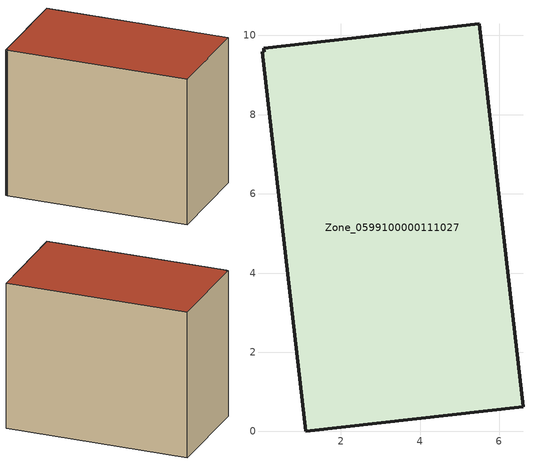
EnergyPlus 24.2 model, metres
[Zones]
Zone_0599100000111027
 floor ground (C_G): 0.05,9.68 5.49,10.3 6.6,0.63 1.11,0 0.01,9.59 0.07,9.59 z0
 wall outside (C_F): 6.6,0.63 5.49,10.3 0.05,9.68 0.07,9.59 0.01,9.59 1.11,0 6.6,0.63 z0:7.93
 roof outside (C_R): 5.49,10.3 0.05,9.68 0.07,9.59 0.01,9.59 1.11,0 6.6,0.63 z7.93
[BUILDING]
Pand.0599100000111027: North Axis=0; Terrain=City; Loads Convergence Tolerance Value=0.04; Temperature Convergence Tolerance Value=0.4; Solar Distribution=FullExterior; Maximum Number of Warmup Days=25; Minimum Number of Warmup Days=1
[Site:Location]
Rotterdam.The.Hague.AP_ZH_NLD Design_Conditions: Latitude=51.96; Longitude=4.45; Time Zone=1; Elevation=-4.5
[SITE:GROUNDTEMPERATURE:BUILDINGSURFACE]
18, 18, 18, 18, 18, 18, 18, 18, 18, 18, 18, 18
[MATERIAL] Thermal Absorptance=0.9; Solar Absorptance=0.7; Visible Absorptance=0.7
Name | Roughness | Thickness | Conductivity | Density | Specific Heat
G.TI.1946-1964 | MediumSmooth | 0.15 | 1 | 540 | 1210
F.TI.1946-1964 | Rough | 0.3 | 0.857143 | 1920 | 840
R.TI.1946-1964 | MediumRough | 0.2 | 0.277778 | 1500 | 1000
[CONSTRUCTION]
C_G: G.TI.1946-1964
C_F: F.TI.1946-1964
C_R: R.TI.1946-1964
[ZONE]
Zone_0599100000111027: Type=1; Multiplier=1; Ceiling Height=Autocalculate; Volume=Autocalculate; Floor Area=autocalculate; Part of Total Floor Area=Yes
[ZONEINFILTRATION:DESIGNFLOWRATE]
Infil_Zone_0599100000111027: Zone or ZoneList or Space or SpaceList=Zone_0599100000111027; Schedule=AlwaysOn; Design Flow Rate Calculation Method=Flow/Area; Flow Rate per Floor Area=0.003; Constant Term Coefficient=1; Temperature Term Coefficient=0; Velocity Term Coefficient=0; Velocity Squared Term Coefficient=0
[HVACTEMPLATE:ZONE:IDEALLOADSAIRSYSTEM]
Zone_0599100000111027: Maximum Heating Supply Air Temperature=50; Minimum Cooling Supply Air Temperature=13; Maximum Heating Supply Air Humidity Ratio=0.0156; Minimum Cooling Supply Air Humidity Ratio=0.0077; Heating Limit=NoLimit; Cooling Limit=NoLimit; Dehumidification Control Type=ConstantSensibleHeatRatio; Cooling Sensible Heat Ratio=0.7; Dehumidification Setpoint=60; Humidification Control Type=None; Humidification Setpoint=30; Outdoor Air Method=None; Outdoor Air Flow Rate per Person=0.00944; Outdoor Air Flow Rate per Zone Floor Area=0; Outdoor Air Flow Rate per Zone=0; Demand Controlled Ventilation Type=None; Outdoor Air Economizer Type=NoEconomizer; Heat Recovery Type=None; Sensible Heat Recovery Effectiveness=0.7; Latent Heat Recovery Effectiveness=0.65
[ZONECONTROL:THERMOSTAT]
ThermostatControl_Zone_0599100000111027: Zone or ZoneList=Zone_0599100000111027; Control Type Schedule=DualSetpointControlType; Control 1=Thermostat_Zone_0599100000111027; Temperature Difference Between Cutout And Setpoint=0
[THERMOSTATSETPOINT:DUALSETPOINT]
Thermostat_Zone_0599100000111027: Heating Setpoint Temperature Schedule=HeatingSetpoint_Zone_0599100000111027; Cooling Setpoint Temperature Schedule=CoolingSetpoint_Zone_0599100000111027
[SCHEDULE:COMPACT]
HeatingSetpoint_Zone_0599100000111027: Through: 12/31, For: AllDays, Until: 24:00, 21
CoolingSetpoint_Zone_0599100000111027: Through: 12/31, For: AllDays, Until: 24:00, 24
DualSetpointControlType: Through: 12/31, For: AllDays, Until: 24:00, 4
AlwaysOn: Through: 12/31, For: AllDays, Until: 24:00, 1
